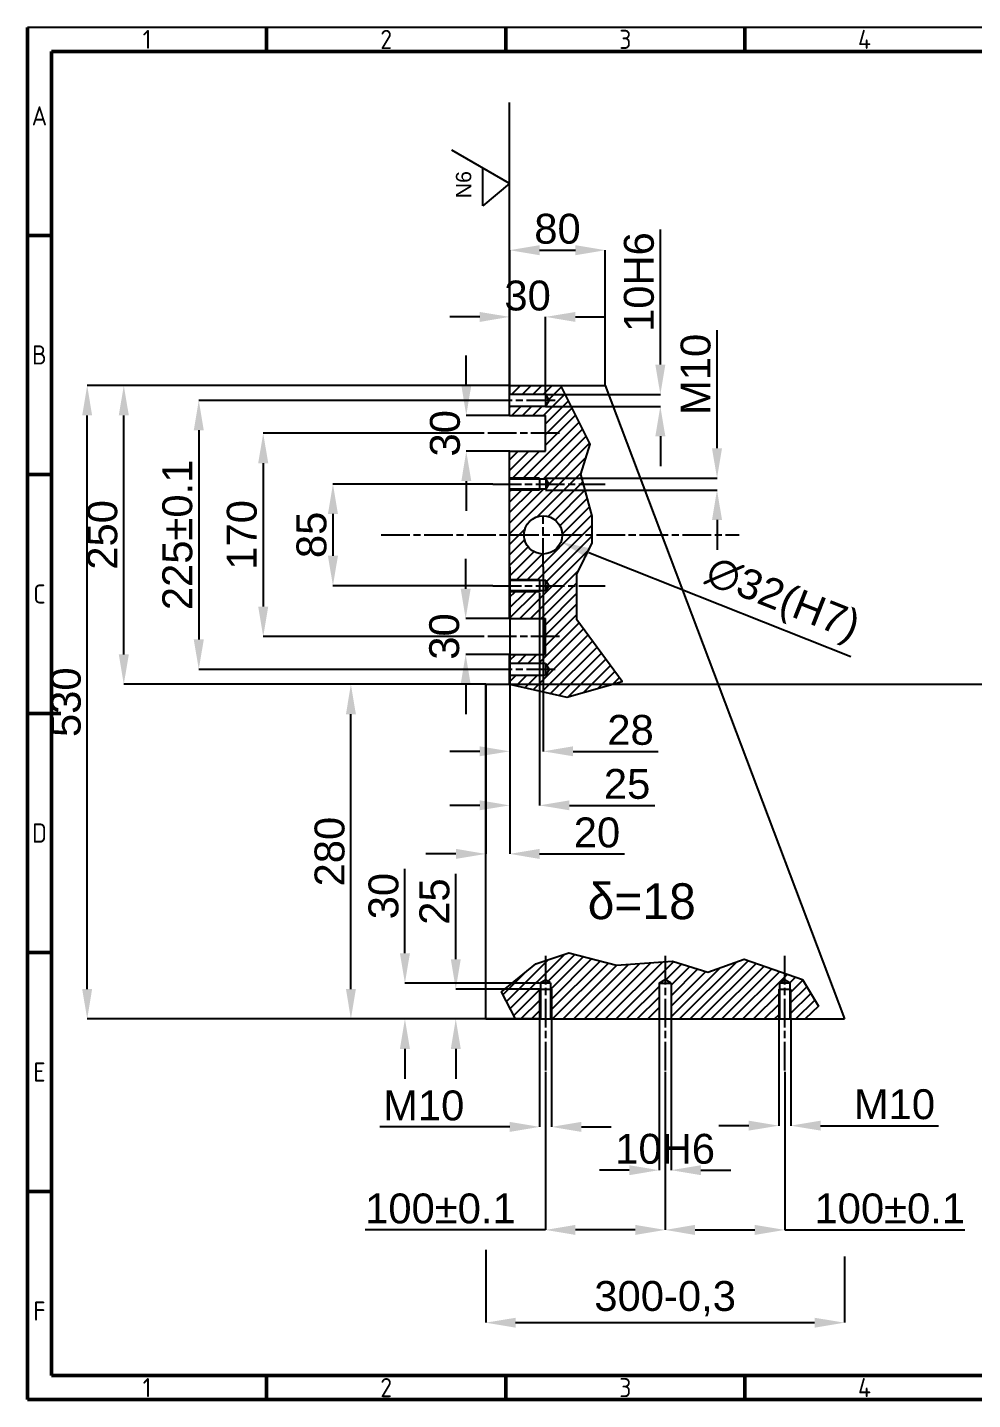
# Model space of a CAD drawing. Header units: millimetres. Extents: x 2197 to 3797, y 594 to 1742.
# Drawn here: x 2197 to 2987, y 594 to 1742 of the extents above; entities that cross this region are included whole.
import ezdxf

# ---------------------------------------------------------------- set-up
doc = ezdxf.new("R2010")
doc.units = ezdxf.units.MM
doc.header["$MEASUREMENT"] = 0
doc.linetypes.add('ACAD_ISO02W100', pattern=[15, 12, -3])
doc.linetypes.add('ACAD_ISO08W100', pattern=[36, 24, -3, 6, -3])
doc.layers.get('Defpoints').update_dxf_attribs({"linetype": 'ACAD_ISO02W100'})
doc.layers.add('Crta_05', color=1, linetype='Continuous', lineweight=50)
for name, color, linetype in [('Layer1', 1, 'ACAD_ISO08W100'), ('Layer2', 4, 'Continuous'), ('Layer3', 5, 'Continuous'), ('RAHM2', 1, 'Continuous')]:
    doc.layers.add(name, color=color, linetype=linetype)
doc.styles.add('oznake', font='geniso.shx', dxfattribs={"height": 4})
doc.styles.get("Standard").update_dxf_attribs({"font": 'arial.ttf'})
doc.dimstyles.get("Standard").update_dxf_attribs({"dimscale": 5, "dimtxt": 5, "dimasz": 5, "dimexe": 0, "dimexo": 0, "dimgap": 1, "dimtad": 1, "dimdec": 4, "dimzin": 12, "dimdsep": 46, "dimtxsty": 'Standard', "dimcen": 0.09, "dimadec": 0, "dimazin": 0, "dimtfac": 1, "dimtdec": 4, "dimtofl": 0, "dimtmove": 0, "dimatfit": 3, "dimfxl": 1, "dimtolj": 1, "dimtzin": 0, "dimarcsym": 0})

# ---------------------------------------------------------------- blocks, each defined once
blk = doc.blocks.new('*D1')
at = {"layer": 'Defpoints', "color": 0, "transparency": 16777216}
for p in [(2467, 1192.2), (2579.8, 1192.2), (2579.8, 912.2)]:
    blk.add_point(p, dxfattribs=at)
at = {"layer": 'Layer2', "color": 0, "lineweight": -2, "transparency": 16777216}
for p, q in [((2579.8, 1192.2), (2467, 1192.2)), ((2467, 937.2), (2467, 1167.2)), ((2579.8, 912.2), (2467, 912.2))]:
    blk.add_line(p, q, dxfattribs=at)
at = {"layer": 'Layer2', "color": 0, "transparency": 16777216}
for points in [[(2462.9, 1167.2), (2471.2, 1167.2), (2467, 1192.2)], [(2462.9, 937.2), (2471.2, 937.2), (2467, 912.2)]]:
    blk.add_solid(points, dxfattribs=at)
at = {"layer": 'Layer2', "color": 0, "transparency": 16777216, "insert": (2449.3, 1052.2), "char_height": 25, "attachment_point": 5, "rotation": 90}
blk.add_mtext('\\A1;280', dxfattribs=at)
blk = doc.blocks.new('*D2')
at = {"layer": 'Defpoints', "color": 0, "transparency": 16777216}
for p in [(2579.8, 719.1), (2879.8, 713.5), (2879.8, 658.1)]:
    blk.add_point(p, dxfattribs=at)
at = {"layer": 'Layer2', "color": 0, "lineweight": -2, "transparency": 16777216}
for p, q in [((2579.8, 719.1), (2579.8, 658.1)), ((2879.8, 713.5), (2879.8, 658.1)), ((2604.8, 658.1), (2854.8, 658.1))]:
    blk.add_line(p, q, dxfattribs=at)
at = {"layer": 'Layer2', "color": 0, "transparency": 16777216}
for points in [[(2604.8, 662.2), (2604.8, 653.9), (2579.8, 658.1)], [(2854.8, 662.2), (2854.8, 653.9), (2879.8, 658.1)]]:
    blk.add_solid(points, dxfattribs=at)
at = {"layer": 'Layer2', "color": 0, "transparency": 16777216, "insert": (2729.8, 678.1), "char_height": 25, "attachment_point": 5}
blk.add_mtext('\\A1;300-0,3', dxfattribs=at)
blk = doc.blocks.new('*D3')
at = {"layer": 'Defpoints', "color": 0, "transparency": 16777216}
for p in [(2679.8, 1555.4), (2599.8, 1442.2), (2679.8, 1442.2)]:
    blk.add_point(p, dxfattribs=at)
at = {"layer": 'Layer2', "color": 0, "lineweight": -2, "transparency": 16777216}
for p, q in [((2599.8, 1442.2), (2599.8, 1555.4)), ((2624.8, 1555.4), (2654.8, 1555.4)), ((2679.8, 1442.2), (2679.8, 1555.4))]:
    blk.add_line(p, q, dxfattribs=at)
at = {"layer": 'Layer2', "color": 0, "transparency": 16777216}
for points in [[(2624.8, 1559.6), (2624.8, 1551.2), (2599.8, 1555.4)], [(2654.8, 1559.6), (2654.8, 1551.2), (2679.8, 1555.4)]]:
    blk.add_solid(points, dxfattribs=at)
at = {"layer": 'Layer2', "color": 0, "transparency": 16777216, "insert": (2639.8, 1573.2), "char_height": 25, "attachment_point": 5}
blk.add_mtext('\\A1;80', dxfattribs=at)
blk = doc.blocks.new('*D4')
at = {"layer": 'Defpoints', "color": 0, "transparency": 16777216}
for p in [(2277.1, 1442.2), (2599.8, 1442.2), (2579.8, 1192.2)]:
    blk.add_point(p, dxfattribs=at)
at = {"layer": 'Layer2', "color": 0, "lineweight": -2, "transparency": 16777216}
for p, q in [((2599.8, 1442.2), (2277.1, 1442.2)), ((2277.1, 1217.2), (2277.1, 1417.2)), ((2579.8, 1192.2), (2277.1, 1192.2))]:
    blk.add_line(p, q, dxfattribs=at)
at = {"layer": 'Layer2', "color": 0, "transparency": 16777216}
for points in [[(2272.9, 1417.2), (2281.3, 1417.2), (2277.1, 1442.2)], [(2272.9, 1217.2), (2281.3, 1217.2), (2277.1, 1192.2)]]:
    blk.add_solid(points, dxfattribs=at)
at = {"layer": 'Layer2', "color": 0, "transparency": 16777216, "insert": (2259.3, 1317.2), "char_height": 25, "attachment_point": 5, "rotation": 90}
blk.add_mtext('\\A1;250', dxfattribs=at)
blk = doc.blocks.new('*D5')
at = {"layer": 'Defpoints', "color": 0, "transparency": 16777216}
for p in [(2554.7, 937.2), (2624.8, 937.2), (2579.8, 912.2)]:
    blk.add_point(p, dxfattribs=at)
at = {"layer": 'Layer2', "color": 0, "lineweight": -2, "transparency": 16777216}
for p, q in [((2554.7, 962.2), (2554.7, 1033.6)), ((2624.8, 937.2), (2554.7, 937.2)), ((2579.8, 912.2), (2554.7, 912.2)), ((2554.7, 887.2), (2554.7, 862.2))]:
    blk.add_line(p, q, dxfattribs=at)
at = {"layer": 'Layer2', "color": 0, "transparency": 16777216}
for points in [[(2550.6, 962.2), (2558.9, 962.2), (2554.7, 937.2)], [(2550.6, 887.2), (2558.9, 887.2), (2554.7, 912.2)]]:
    blk.add_solid(points, dxfattribs=at)
at = {"layer": 'Layer2', "color": 0, "transparency": 16777216, "insert": (2537, 1010.4), "char_height": 25, "attachment_point": 5, "rotation": 90}
blk.add_mtext('\\A1;25', dxfattribs=at)
blk = doc.blocks.new('*D6')
at = {"layer": 'Defpoints', "color": 0, "transparency": 16777216}
for p in [(2512.2, 942.2), (2624.8, 942.2), (2624.8, 912.2)]:
    blk.add_point(p, dxfattribs=at)
at = {"layer": 'Layer2', "color": 0, "lineweight": -2, "transparency": 16777216}
for p, q in [((2512.2, 967.2), (2512.2, 1037.9)), ((2624.8, 942.2), (2512.2, 942.2)), ((2624.8, 912.2), (2512.2, 912.2)), ((2512.2, 887.2), (2512.2, 862.2))]:
    blk.add_line(p, q, dxfattribs=at)
at = {"layer": 'Layer2', "color": 0, "transparency": 16777216}
for points in [[(2508, 967.2), (2516.4, 967.2), (2512.2, 942.2)], [(2508, 887.2), (2516.4, 887.2), (2512.2, 912.2)]]:
    blk.add_solid(points, dxfattribs=at)
at = {"layer": 'Layer2', "color": 0, "transparency": 16777216, "insert": (2494.4, 1015), "char_height": 25, "attachment_point": 5, "rotation": 90}
blk.add_mtext('\\A1;30', dxfattribs=at)
blk = doc.blocks.new('*D7')
at = {"layer": 'Defpoints', "color": 0, "transparency": 16777216}
for p in [(2624.8, 912.2), (2634.8, 912.2), (2634.8, 821.9)]:
    blk.add_point(p, dxfattribs=at)
at = {"layer": 'Layer2', "color": 0, "lineweight": -2, "transparency": 16777216}
for p, q in [((2624.8, 912.2), (2624.8, 821.9)), ((2634.8, 912.2), (2634.8, 821.9)), ((2599.8, 821.9), (2491.1, 821.9)), ((2659.8, 821.9), (2684.8, 821.9))]:
    blk.add_line(p, q, dxfattribs=at)
at = {"layer": 'Layer2', "color": 0, "transparency": 16777216}
for points in [[(2599.8, 826.1), (2599.8, 817.7), (2624.8, 821.9)], [(2659.8, 826.1), (2659.8, 817.7), (2634.8, 821.9)]]:
    blk.add_solid(points, dxfattribs=at)
at = {"layer": 'Layer2', "color": 0, "transparency": 16777216, "insert": (2527.9, 839.7), "char_height": 25, "attachment_point": 5}
blk.add_mtext('\\A1;M10', dxfattribs=at)
blk = doc.blocks.new('*D8')
at = {"layer": 'Defpoints', "color": 0, "transparency": 16777216}
for p in [(2824.8, 912.2), (2834.8, 912.2), (2834.8, 822.9)]:
    blk.add_point(p, dxfattribs=at)
at = {"layer": 'Layer2', "color": 0, "lineweight": -2, "transparency": 16777216}
for p, q in [((2824.8, 912.2), (2824.8, 822.9)), ((2834.8, 912.2), (2834.8, 822.9)), ((2799.8, 822.9), (2774.8, 822.9)), ((2859.8, 822.9), (2958.4, 822.9))]:
    blk.add_line(p, q, dxfattribs=at)
at = {"layer": 'Layer2', "color": 0, "transparency": 16777216}
for points in [[(2799.8, 827.1), (2799.8, 818.8), (2824.8, 822.9)], [(2859.8, 827.1), (2859.8, 818.8), (2834.8, 822.9)]]:
    blk.add_solid(points, dxfattribs=at)
at = {"layer": 'Layer2', "color": 0, "transparency": 16777216, "insert": (2921.6, 840.7), "char_height": 25, "attachment_point": 5}
blk.add_mtext('\\A1;M10', dxfattribs=at)
blk = doc.blocks.new('*D9')
at = {"layer": 'Defpoints', "color": 0, "transparency": 16777216}
for p in [(2724.8, 912.2), (2734.8, 912.2), (2734.8, 785.7)]:
    blk.add_point(p, dxfattribs=at)
at = {"layer": 'Layer2', "color": 0, "lineweight": -2, "transparency": 16777216}
for p, q in [((2724.8, 912.2), (2724.8, 785.7)), ((2734.8, 912.2), (2734.8, 785.7)), ((2699.8, 785.7), (2674.8, 785.7)), ((2759.8, 785.7), (2784.8, 785.7))]:
    blk.add_line(p, q, dxfattribs=at)
at = {"layer": 'Layer2', "color": 0, "transparency": 16777216}
for points in [[(2699.8, 789.8), (2699.8, 781.5), (2724.8, 785.7)], [(2759.8, 789.8), (2759.8, 781.5), (2734.8, 785.7)]]:
    blk.add_solid(points, dxfattribs=at)
at = {"layer": 'Layer2', "color": 0, "transparency": 16777216, "insert": (2729.8, 803.4), "char_height": 25, "attachment_point": 5}
blk.add_mtext('\\A1;10H6', dxfattribs=at)
blk = doc.blocks.new('*D10')
at = {"layer": 'Defpoints', "color": 0, "transparency": 16777216}
for p in [(2629.8, 867.9), (2729.8, 867.9), (2729.8, 735.7)]:
    blk.add_point(p, dxfattribs=at)
at = {"layer": 'Layer2', "color": 0, "lineweight": -2, "transparency": 16777216}
for p, q in [((2629.8, 867.9), (2629.8, 735.7)), ((2729.8, 867.9), (2729.8, 735.7)), ((2629.8, 735.7), (2479, 735.7)), ((2704.8, 735.7), (2654.8, 735.7))]:
    blk.add_line(p, q, dxfattribs=at)
at = {"layer": 'Layer2', "color": 0, "transparency": 16777216}
for points in [[(2654.8, 739.9), (2654.8, 731.5), (2629.8, 735.7)], [(2704.8, 739.9), (2704.8, 731.5), (2729.8, 735.7)]]:
    blk.add_solid(points, dxfattribs=at)
at = {"layer": 'Layer2', "color": 0, "transparency": 16777216, "insert": (2541.9, 753.5), "char_height": 25, "attachment_point": 5}
blk.add_mtext('\\A1;100%%P0.1', dxfattribs=at)
blk = doc.blocks.new('*D11')
at = {"layer": 'Defpoints', "color": 0, "transparency": 16777216}
for p in [(2729.8, 867.9), (2829.8, 867.9), (2829.8, 735.7)]:
    blk.add_point(p, dxfattribs=at)
at = {"layer": 'Layer2', "color": 0, "lineweight": -2, "transparency": 16777216}
for p, q in [((2729.8, 867.9), (2729.8, 735.7)), ((2829.8, 867.9), (2829.8, 735.7)), ((2754.8, 735.7), (2804.8, 735.7)), ((2829.8, 735.7), (2980.5, 735.7))]:
    blk.add_line(p, q, dxfattribs=at)
at = {"layer": 'Layer2', "color": 0, "transparency": 16777216}
for points in [[(2754.8, 739.9), (2754.8, 731.5), (2729.8, 735.7)], [(2804.8, 739.9), (2804.8, 731.5), (2829.8, 735.7)]]:
    blk.add_solid(points, dxfattribs=at)
at = {"layer": 'Layer2', "color": 0, "transparency": 16777216, "insert": (2917.7, 753.5), "char_height": 25, "attachment_point": 5}
blk.add_mtext('\\A1;100%%P0.1', dxfattribs=at)
blk = doc.blocks.new('*D13')
at = {"layer": 'Defpoints', "color": 0, "transparency": 16777216}
for p in [(2563.5, 1417.2), (2599.8, 1417.2), (2599.8, 1387.2)]:
    blk.add_point(p, dxfattribs=at)
at = {"layer": 'Layer2', "color": 0, "lineweight": -2, "transparency": 16777216}
for p, q in [((2563.5, 1442.2), (2563.5, 1467.2)), ((2599.8, 1417.2), (2563.5, 1417.2)), ((2599.8, 1387.2), (2563.5, 1387.2)), ((2563.5, 1362.2), (2563.5, 1337.2))]:
    blk.add_line(p, q, dxfattribs=at)
at = {"layer": 'Layer2', "color": 0, "transparency": 16777216}
for points in [[(2559.4, 1442.2), (2567.7, 1442.2), (2563.5, 1417.2)], [(2559.4, 1362.2), (2567.7, 1362.2), (2563.5, 1387.2)]]:
    blk.add_solid(points, dxfattribs=at)
at = {"layer": 'Layer2', "color": 0, "transparency": 16777216, "insert": (2545.8, 1402.2), "char_height": 25, "attachment_point": 5, "rotation": 90}
blk.add_mtext('\\A1;30', dxfattribs=at)
blk = doc.blocks.new('*D14')
at = {"layer": 'Defpoints', "color": 0, "transparency": 16777216}
for p in [(2563, 1247.2), (2599.8, 1247.2), (2599.8, 1217.2)]:
    blk.add_point(p, dxfattribs=at)
at = {"layer": 'Layer2', "color": 0, "lineweight": -2, "transparency": 16777216}
for p, q in [((2563, 1272.2), (2563, 1297.2)), ((2599.8, 1247.2), (2563, 1247.2)), ((2599.8, 1217.2), (2563, 1217.2)), ((2563, 1192.2), (2563, 1167.2))]:
    blk.add_line(p, q, dxfattribs=at)
at = {"layer": 'Layer2', "color": 0, "transparency": 16777216}
for points in [[(2558.8, 1272.2), (2567.2, 1272.2), (2563, 1247.2)], [(2558.8, 1192.2), (2567.2, 1192.2), (2563, 1217.2)]]:
    blk.add_solid(points, dxfattribs=at)
at = {"layer": 'Layer2', "color": 0, "transparency": 16777216, "insert": (2545.2, 1232.2), "char_height": 25, "attachment_point": 5, "rotation": 90}
blk.add_mtext('\\A1;30', dxfattribs=at)
blk = doc.blocks.new('*D15')
at = {"layer": 'Defpoints', "color": 0, "transparency": 16777216}
for p in [(2629.8, 1434.7), (2629.8, 1424.7), (2725.8, 1434.7)]:
    blk.add_point(p, dxfattribs=at)
at = {"layer": 'Layer2', "color": 0, "lineweight": -2, "transparency": 16777216}
for p, q in [((2725.8, 1459.7), (2725.8, 1572.8)), ((2629.8, 1434.7), (2725.8, 1434.7)), ((2629.8, 1424.7), (2725.8, 1424.7)), ((2725.8, 1399.7), (2725.8, 1374.7))]:
    blk.add_line(p, q, dxfattribs=at)
at = {"layer": 'Layer2', "color": 0, "transparency": 16777216}
for points in [[(2721.6, 1459.7), (2730, 1459.7), (2725.8, 1434.7)], [(2721.6, 1399.7), (2730, 1399.7), (2725.8, 1424.7)]]:
    blk.add_solid(points, dxfattribs=at)
at = {"layer": 'Layer2', "color": 0, "transparency": 16777216, "insert": (2708, 1528.7), "char_height": 25, "attachment_point": 5, "rotation": 90}
blk.add_mtext('\\A1;10H6', dxfattribs=at)
blk = doc.blocks.new('*D16')
at = {"layer": 'Defpoints', "color": 0, "transparency": 16777216}
for p in [(2629.8, 1499.6), (2599.8, 1434.7), (2629.8, 1434.7)]:
    blk.add_point(p, dxfattribs=at)
at = {"layer": 'Layer2', "color": 0, "lineweight": -2, "transparency": 16777216}
for p, q in [((2574.8, 1499.6), (2549.8, 1499.6)), ((2599.8, 1434.7), (2599.8, 1499.6)), ((2629.8, 1434.7), (2629.8, 1499.6)), ((2654.8, 1499.6), (2679.8, 1499.6))]:
    blk.add_line(p, q, dxfattribs=at)
at = {"layer": 'Layer2', "color": 0, "transparency": 16777216}
for points in [[(2574.8, 1503.7), (2574.8, 1495.4), (2599.8, 1499.6)], [(2654.8, 1503.7), (2654.8, 1495.4), (2629.8, 1499.6)]]:
    blk.add_solid(points, dxfattribs=at)
at = {"layer": 'Layer2', "color": 0, "transparency": 16777216, "insert": (2614.8, 1517.3), "char_height": 25, "attachment_point": 5}
blk.add_mtext('\\A1;30', dxfattribs=at)
blk = doc.blocks.new('*D17')
at = {"layer": 'Defpoints', "color": 0, "transparency": 16777216}
for p in [(2629.8, 1364.7), (2629.8, 1354.7), (2773.2, 1364.7)]:
    blk.add_point(p, dxfattribs=at)
at = {"layer": 'Layer2', "color": 0, "lineweight": -2, "transparency": 16777216}
for p, q in [((2773.2, 1389.7), (2773.2, 1488.4)), ((2629.8, 1364.7), (2773.2, 1364.7)), ((2629.8, 1354.7), (2773.2, 1354.7)), ((2773.2, 1329.7), (2773.2, 1304.7))]:
    blk.add_line(p, q, dxfattribs=at)
at = {"layer": 'Layer2', "color": 0, "transparency": 16777216}
for points in [[(2769, 1389.7), (2777.4, 1389.7), (2773.2, 1364.7)], [(2769, 1329.7), (2777.4, 1329.7), (2773.2, 1354.7)]]:
    blk.add_solid(points, dxfattribs=at)
at = {"layer": 'Layer2', "color": 0, "transparency": 16777216, "insert": (2755.4, 1451.5), "char_height": 25, "attachment_point": 5, "rotation": 90}
blk.add_mtext('\\A1;M10', dxfattribs=at)
blk = doc.blocks.new('*D18')
at = {"layer": 'Defpoints', "color": 0, "transparency": 16777216}
for p in [(2590.6, 1429.7), (2339.8, 1204.7), (2590.6, 1204.7)]:
    blk.add_point(p, dxfattribs=at)
at = {"layer": 'Layer2', "color": 0, "lineweight": -2, "transparency": 16777216}
for p, q in [((2590.6, 1429.7), (2339.8, 1429.7)), ((2339.8, 1404.7), (2339.8, 1229.7)), ((2590.6, 1204.7), (2339.8, 1204.7))]:
    blk.add_line(p, q, dxfattribs=at)
at = {"layer": 'Layer2', "color": 0, "transparency": 16777216}
for points in [[(2335.6, 1404.7), (2344, 1404.7), (2339.8, 1429.7)], [(2335.6, 1229.7), (2344, 1229.7), (2339.8, 1204.7)]]:
    blk.add_solid(points, dxfattribs=at)
at = {"layer": 'Layer2', "color": 0, "transparency": 16777216, "insert": (2322, 1317.2), "char_height": 25, "attachment_point": 5, "rotation": 90}
blk.add_mtext('\\A1;225%%P0.1', dxfattribs=at)
blk = doc.blocks.new('*D19')
at = {"layer": 'Defpoints', "color": 0, "transparency": 16777216}
for p in [(2576.6, 1402.2), (2393.7, 1232.2), (2576.6, 1232.2)]:
    blk.add_point(p, dxfattribs=at)
at = {"layer": 'Layer2', "color": 0, "lineweight": -2, "transparency": 16777216}
for p, q in [((2576.6, 1402.2), (2393.7, 1402.2)), ((2393.7, 1377.2), (2393.7, 1257.2)), ((2576.6, 1232.2), (2393.7, 1232.2))]:
    blk.add_line(p, q, dxfattribs=at)
at = {"layer": 'Layer2', "color": 0, "transparency": 16777216}
for points in [[(2389.5, 1377.2), (2397.9, 1377.2), (2393.7, 1402.2)], [(2389.5, 1257.2), (2397.9, 1257.2), (2393.7, 1232.2)]]:
    blk.add_solid(points, dxfattribs=at)
at = {"layer": 'Layer2', "color": 0, "transparency": 16777216, "insert": (2375.9, 1317.2), "char_height": 25, "attachment_point": 5, "rotation": 90}
blk.add_mtext('\\A1;170', dxfattribs=at)
blk = doc.blocks.new('*D20')
at = {"layer": 'Defpoints', "color": 0, "transparency": 16777216}
for p in [(2585.6, 1359.7), (2452, 1274.7), (2585.6, 1274.7)]:
    blk.add_point(p, dxfattribs=at)
at = {"layer": 'Layer2', "color": 0, "lineweight": -2, "transparency": 16777216}
for p, q in [((2585.6, 1359.7), (2452, 1359.7)), ((2452, 1334.7), (2452, 1299.7)), ((2585.6, 1274.7), (2452, 1274.7))]:
    blk.add_line(p, q, dxfattribs=at)
at = {"layer": 'Layer2', "color": 0, "transparency": 16777216}
for points in [[(2447.8, 1334.7), (2456.2, 1334.7), (2452, 1359.7)], [(2447.8, 1299.7), (2456.2, 1299.7), (2452, 1274.7)]]:
    blk.add_solid(points, dxfattribs=at)
at = {"layer": 'Layer2', "color": 0, "transparency": 16777216, "insert": (2434.2, 1317.2), "char_height": 25, "attachment_point": 5, "rotation": 90}
blk.add_mtext('\\A1;85', dxfattribs=at)
blk = doc.blocks.new('*D21')
at = {"layer": 'Defpoints', "color": 0, "transparency": 16777216}
for p in [(2579.8, 1192.2), (2599.8, 1192.2), (2579.8, 1050.3)]:
    blk.add_point(p, dxfattribs=at)
at = {"layer": 'Layer2', "color": 0, "lineweight": -2, "transparency": 16777216}
for p, q in [((2579.8, 1192.2), (2579.8, 1050.3)), ((2599.8, 1192.2), (2599.8, 1050.3)), ((2554.8, 1050.3), (2529.8, 1050.3)), ((2624.8, 1050.3), (2695.9, 1050.3))]:
    blk.add_line(p, q, dxfattribs=at)
at = {"layer": 'Layer2', "color": 0, "transparency": 16777216}
for points in [[(2554.8, 1054.5), (2554.8, 1046.1), (2579.8, 1050.3)], [(2624.8, 1054.5), (2624.8, 1046.1), (2599.8, 1050.3)]]:
    blk.add_solid(points, dxfattribs=at)
at = {"layer": 'Layer2', "color": 0, "transparency": 16777216, "insert": (2672.8, 1068.1), "char_height": 25, "attachment_point": 5}
blk.add_mtext('\\A1;20', dxfattribs=at)
blk = doc.blocks.new('*D22')
at = {"layer": 'Defpoints', "color": 0, "transparency": 16777216}
for p in [(2599.8, 1268.7), (2624.8, 1268.7), (2624.8, 1090.9)]:
    blk.add_point(p, dxfattribs=at)
at = {"layer": 'Layer2', "color": 0, "lineweight": -2, "transparency": 16777216}
for p, q in [((2599.8, 1268.7), (2599.8, 1090.9)), ((2624.8, 1268.7), (2624.8, 1090.9)), ((2574.8, 1090.9), (2549.8, 1090.9)), ((2649.8, 1090.9), (2721.2, 1090.9))]:
    blk.add_line(p, q, dxfattribs=at)
at = {"layer": 'Layer2', "color": 0, "transparency": 16777216}
for points in [[(2574.8, 1095.1), (2574.8, 1086.8), (2599.8, 1090.9)], [(2649.8, 1095.1), (2649.8, 1086.8), (2624.8, 1090.9)]]:
    blk.add_solid(points, dxfattribs=at)
at = {"layer": 'Layer2', "color": 0, "transparency": 16777216, "insert": (2698, 1108.7), "char_height": 25, "attachment_point": 5}
blk.add_mtext('\\A1;25', dxfattribs=at)
blk = doc.blocks.new('*D30')
at = {"layer": 'Defpoints', "color": 0, "transparency": 16777216}
for p in [(2246.5, 1442.2), (2599.8, 1442.2), (2579.8, 912.2)]:
    blk.add_point(p, dxfattribs=at)
at = {"layer": 'Layer2', "color": 0, "lineweight": -2, "transparency": 16777216}
for p, q in [((2599.8, 1442.2), (2246.5, 1442.2)), ((2246.5, 937.2), (2246.5, 1417.2)), ((2579.8, 912.2), (2246.5, 912.2))]:
    blk.add_line(p, q, dxfattribs=at)
at = {"layer": 'Layer2', "color": 0, "transparency": 16777216}
for points in [[(2242.3, 1417.2), (2250.6, 1417.2), (2246.5, 1442.2)], [(2242.3, 937.2), (2250.6, 937.2), (2246.5, 912.2)]]:
    blk.add_solid(points, dxfattribs=at)
at = {"layer": 'Layer2', "color": 0, "transparency": 16777216, "insert": (2228.7, 1177.2), "char_height": 25, "attachment_point": 5, "rotation": 90}
blk.add_mtext('\\A1;530', dxfattribs=at)
blk = doc.blocks.new('*D31')
at = {"layer": 'Defpoints', "color": 0, "transparency": 16777216}
for p in [(2612.9, 1323.1), (2642.6, 1311.3)]:
    blk.add_point(p, dxfattribs=at)
at = {"layer": 'Layer2', "color": 0, "lineweight": -2, "transparency": 16777216}
for p, q in [((2627.3, 1317.2), (2628.2, 1317.2)), ((2627.8, 1316.7), (2627.8, 1317.6)), ((2885.2, 1215.1), (2665.9, 1302.1))]:
    blk.add_line(p, q, dxfattribs=at)
at = {"layer": 'Layer2', "color": 0, "transparency": 16777216}
blk.add_solid([(2667.4, 1305.9), (2664.3, 1298.2), (2642.6, 1311.3)], dxfattribs=at)
at = {"layer": 'Layer2', "color": 0, "transparency": 16777216, "insert": (2827.5, 1261.3), "char_height": 25, "attachment_point": 5, "rotation": 338.3705}
blk.add_mtext('\\A1;∅32(H7)', dxfattribs=at)
blk = doc.blocks.new('*D32')
at = {"layer": 'Defpoints', "color": 0, "transparency": 16777216}
for p in [(2599.8, 1290.5), (2627.8, 1290.5), (2599.8, 1136.1)]:
    blk.add_point(p, dxfattribs=at)
at = {"layer": 'Layer2', "color": 0, "lineweight": -2, "transparency": 16777216}
for p, q in [((2599.8, 1290.5), (2599.8, 1136.1)), ((2627.8, 1290.5), (2627.8, 1136.1)), ((2574.8, 1136.1), (2549.8, 1136.1)), ((2652.8, 1136.1), (2724.1, 1136.1))]:
    blk.add_line(p, q, dxfattribs=at)
at = {"layer": 'Layer2', "color": 0, "transparency": 16777216}
for points in [[(2574.8, 1140.3), (2574.8, 1132), (2599.8, 1136.1)], [(2652.8, 1140.3), (2652.8, 1132), (2627.8, 1136.1)]]:
    blk.add_solid(points, dxfattribs=at)
at = {"layer": 'Layer2', "color": 0, "transparency": 16777216, "insert": (2700.9, 1153.9), "char_height": 25, "attachment_point": 5}
blk.add_mtext('\\A1;28', dxfattribs=at)

msp = doc.modelspace()

# ---------------------------------------------------------------- hatches: boundary and pattern name
at = {"layer": 'Layer3'}
h = msp.add_hatch(dxfattribs=at)
h.set_pattern_fill('ANSI31', color=256, scale=50)
h.paths.add_polyline_path([(2656.07949, 1246.15549), (2656.07949, 1274.67474), (2632.62597, 1274.67474), (2630.07232, 1270.42474), (2624.77189, 1270.42474), (2624.77189, 1269.67474), (2599.77189, 1269.67474), (2599.77189, 1247.17474), (2629.77189, 1247.17474), (2629.77189, 1217.17474), (2599.77189, 1217.17474), (2599.77189, 1209.67474), (2629.77189, 1209.67474), (2632.77619, 1204.67474), (2629.77189, 1199.67474), (2599.77189, 1199.67474), (2599.77189, 1192.17474), (2647.64321, 1181.467), (2693.99928, 1194.53493)])
h.paths.add_polyline_path([(2668.87896, 1310.54308), (2668.87896, 1317.17474), (2643.77189, 1317.17474, -1), (2611.77189, 1317.17474), (2599.77189, 1317.17474), (2599.77189, 1279.67474), (2624.77189, 1279.67474), (2624.77189, 1278.92474), (2630.07232, 1278.92474), (2632.62597, 1274.67474), (2656.07949, 1274.67474), (2656.07949, 1284.34288)])
h.paths.add_polyline_path([(2661.69833, 1359.67474), (2632.62597, 1359.67474), (2630.07232, 1355.42474), (2624.77189, 1355.42474), (2624.77189, 1354.67474), (2599.77189, 1354.67474), (2599.77189, 1317.17474), (2611.77189, 1317.17474, -1), (2643.77189, 1317.17474), (2668.87896, 1317.17474), (2668.87896, 1332.75856)])
h.paths.add_polyline_path([(2667.00104, 1393.24229), (2642.58843, 1442.17474), (2599.77189, 1442.17474), (2599.77189, 1434.67474), (2629.77189, 1434.67474), (2632.77619, 1429.67474), (2629.77189, 1424.67474), (2599.77189, 1424.67474), (2599.77189, 1417.17474), (2629.77189, 1417.17474), (2629.77189, 1387.17474), (2599.77189, 1387.17474), (2599.77189, 1364.67474), (2624.77189, 1364.67474), (2624.77189, 1363.92474), (2630.07232, 1363.92474), (2632.62597, 1359.67474), (2661.69833, 1359.67474), (2659.44457, 1368.12283)])
h = msp.add_hatch(dxfattribs=at)
h.set_pattern_fill('ANSI31', color=256, scale=50)
h.paths.add_polyline_path([(2624.77189, 937.17474), (2625.52189, 937.17474), (2625.52189, 942.47517), (2629.77189, 945.02883), (2629.77189, 960.97009), (2621.54759, 958.24927), (2592.94674, 934.94202), (2604.75202, 912.17474), (2624.77189, 912.17474)])
h.paths.add_polyline_path([(2724.77189, 942.17474), (2729.77189, 945.17905), (2729.77189, 960.20946), (2689.07709, 957.10076), (2649.27778, 967.42318), (2629.77189, 960.97009), (2629.77189, 945.02883), (2634.02189, 942.47517), (2634.02189, 937.17474), (2634.77189, 937.17474), (2634.77189, 912.17474), (2724.77189, 912.17474)])
h.paths.add_polyline_path([(2825.52189, 942.47517), (2829.77189, 945.02883), (2829.77189, 950.39294), (2795.87093, 962.28365), (2765.65841, 951.35822), (2736.06038, 960.68984), (2729.77189, 960.20946), (2729.77189, 945.17905), (2734.77189, 942.17474), (2734.77189, 912.17474), (2824.77189, 912.17474), (2824.77189, 937.17474), (2825.52189, 937.17474)])
h.paths.add_polyline_path([(2844.57837, 945.19959), (2829.77189, 950.39294), (2829.77189, 945.02883), (2834.02189, 942.47517), (2834.02189, 937.17474), (2834.77189, 937.17474), (2834.77189, 912.17474), (2846.89546, 912.17474), (2858.08428, 922.80369)])

# ---------------------------------------------------------------- linework, layer by layer
for p, q in [((2599.77189, 1442.17474), (2679.77189, 1442.17474)), ((2599.77189, 1417.17474), (2599.77189, 1442.17474)), ((2679.77189, 1442.17474), (2879.77189, 912.17474)), ((2629.77189, 1434.67474), (2599.77189, 1434.67474)), ((2629.77189, 1424.67474), (2599.77189, 1424.67474)), ((2629.77189, 1434.67474), (2629.77189, 1424.67474)), ((2629.77189, 1434.67474), (2632.77619, 1429.67474)), ((2629.77189, 1424.67474), (2632.77619, 1429.67474)), ((2599.77189, 1417.17474), (2629.77189, 1417.17474)), ((2629.77189, 1387.17474), (2629.77189, 1417.17474)), ((2599.77189, 1387.17474), (2629.77189, 1387.17474)), ((2599.77189, 1247.17474), (2599.77189, 1387.17474)), ((2630.07232, 1363.92474), (2599.77189, 1363.92474)), ((2630.07232, 1355.42474), (2599.77189, 1355.42474)), ((2624.77189, 1364.67474), (2624.77189, 1354.67474)), ((2630.07232, 1363.92474), (2632.62597, 1359.67474)), ((2630.07232, 1363.92474), (2630.07232, 1355.42474)), ((2630.07232, 1355.42474), (2632.62597, 1359.67474)), ((2630.07232, 1278.92474), (2599.77189, 1278.92474)), ((2624.77189, 1279.67474), (2624.77189, 1269.67474)), ((2630.07232, 1270.42474), (2630.07232, 1279.28105)), ((2630.07232, 1278.92474), (2632.62597, 1274.67474)), ((2630.07232, 1270.42474), (2632.62597, 1274.67474)), ((2630.07232, 1270.42474), (2599.77189, 1270.42474)), ((2599.77189, 1247.17474), (2629.77189, 1247.17474)), ((2629.77189, 1217.17474), (2629.77189, 1247.17474)), ((2599.77189, 1192.17474), (2599.77189, 1217.17474)), ((2599.77189, 1217.17474), (2629.77189, 1217.17474)), ((2629.77189, 1209.67474), (2599.77189, 1209.67474)), ((2629.77189, 1209.67474), (2629.77189, 1199.67474)), ((2629.77189, 1209.67474), (2632.77619, 1204.67474)), ((2629.77189, 1199.67474), (2599.77189, 1199.67474)), ((2632.77619, 1204.67474), (2629.77189, 1199.67474)), ((2579.77189, 912.17474), (2579.77189, 1192.17474)), ((2579.77189, 1192.17474), (2599.77189, 1192.17474)), ((2625.52189, 942.47517), (2629.77189, 945.02883)), ((2625.52189, 942.47517), (2625.52189, 912.17474)), ((2625.52189, 942.47517), (2634.02189, 942.47517)), ((2634.02189, 942.47517), (2629.77189, 945.02883)), ((2634.02189, 942.47517), (2634.02189, 912.17474)), ((2724.77189, 942.17474), (2729.77189, 945.17905)), ((2724.77189, 942.17474), (2734.77189, 942.17474)), ((2724.77189, 942.17474), (2724.77189, 912.17474)), ((2734.77189, 942.17474), (2729.77189, 945.17905)), ((2734.77189, 942.17474), (2734.77189, 912.17474)), ((2825.52189, 942.47517), (2829.77189, 945.02883)), ((2825.52189, 942.47517), (2825.52189, 912.17474)), ((2825.52189, 942.47517), (2834.02189, 942.47517)), ((2834.02189, 942.47517), (2829.77189, 945.02883)), ((2834.02189, 942.47517), (2834.02189, 912.17474)), ((2624.77189, 937.17474), (2634.77189, 937.17474)), ((2824.77189, 937.17474), (2834.77189, 937.17474)), ((2579.77189, 912.17474), (2879.77189, 912.17474))]:
    msp.add_line(p, q)
for points in [[(2599.77189, 1192.17474), (2647.64321, 1181.467), (2693.99928, 1194.53493), (2656.07949, 1246.15549), (2656.07949, 1284.34288), (2668.87896, 1310.54308), (2668.87896, 1332.75856), (2659.44457, 1368.12283), (2667.00104, 1393.24229), (2642.58843, 1442.17474)], [(2604.75202, 912.17474), (2592.94674, 934.94202), (2621.54759, 958.24927), (2649.27778, 967.42318), (2689.07709, 957.10076), (2736.06038, 960.68984), (2765.65841, 951.35822), (2795.87093, 962.28365), (2844.57837, 945.19959), (2858.08428, 922.80369), (2846.89546, 912.17474)]]:
    msp.add_lwpolyline(points)
msp.add_circle((2627.77189, 1317.17474), 16)
at = {"layer": 'Crta_05'}
for p, q in [((2196.52729, 593.76705), (2196.52729, 1741.76705)), ((2396.52729, 1741.76705), (2396.52729, 1721.76705)), ((2596.52729, 1741.76705), (2596.52729, 1721.76705)), ((2796.52729, 1741.76705), (2796.52729, 1721.76705)), ((2216.52729, 613.76705), (2216.52729, 1721.76705)), ((3776.52729, 1721.76705), (2216.52729, 1721.76705)), ((2196.52729, 1567.76705), (2216.52729, 1567.76705)), ((2196.52729, 1367.76705), (2216.52729, 1367.76705)), ((2196.52729, 1367.76705), (2216.52729, 1367.76705)), ((2196.52729, 1167.76705), (2224.52729, 1167.76705)), ((2196.52729, 967.76705), (2216.52729, 967.76705)), ((2196.52729, 767.76705), (2216.52729, 767.76705)), ((2216.52729, 613.76705), (3776.52729, 613.76705)), ((2396.52729, 613.76705), (2396.52729, 593.76705)), ((2596.52729, 613.76705), (2596.52729, 593.76705)), ((2796.52729, 613.76705), (2796.52729, 593.76705)), ((2196.52729, 593.76705), (3796.52729, 593.76705))]:
    msp.add_line(p, q, dxfattribs=at)
at = {"layer": 'Layer1'}
for p, q in [((2637.85998, 1429.67474), (2590.6313, 1429.67474)), ((2641.59481, 1402.17474), (2576.60066, 1402.17474)), ((2585.58102, 1359.67474), (2679.77189, 1359.67474)), ((2627.77189, 1290.52778), (2627.77189, 1333.05875)), ((2492.2951, 1317.17474), (2791.83646, 1317.17474)), ((2585.58102, 1274.67474), (2679.77189, 1274.67474)), ((2641.59481, 1232.17474), (2576.60066, 1232.17474)), ((2637.85998, 1204.67474), (2590.6313, 1204.67474)), ((2629.77189, 965.14212), (2629.77189, 867.88292)), ((2729.77189, 965.14212), (2729.77189, 867.88292)), ((2829.77189, 965.14212), (2829.77189, 867.88292))]:
    msp.add_line(p, q, dxfattribs=at)
at = {"layer": 'Layer2'}
for p, q in [((2599.77189, 1442.17474), (2599.77189, 1679.03213)), ((2599.77189, 1611.12563), (2551.34097, 1638.98719)), ((2577.2689, 1592.55126), (2577.2689, 1624.07125)), ((2599.77189, 1611.12563), (2577.2689, 1592.55126)), ((2599.77189, 1192.17474), (3056.15221, 1192.17474))]:
    msp.add_line(p, q, dxfattribs=at)
at = {"layer": 'Layer3'}
for p, q in [((2624.77189, 1364.67474), (2599.77189, 1364.67474)), ((2624.77189, 1354.67474), (2599.77189, 1354.67474)), ((2624.77189, 1279.67474), (2599.77189, 1279.67474)), ((2624.77189, 1269.67474), (2599.77189, 1269.67474)), ((2624.77189, 937.17474), (2624.77189, 912.17474)), ((2634.77189, 937.17474), (2634.77189, 912.17474)), ((2824.77189, 937.17474), (2824.77189, 912.17474)), ((2834.77189, 937.17474), (2834.77189, 912.17474))]:
    msp.add_line(p, q, dxfattribs=at)
at = {"layer": 'RAHM2'}
msp.add_line((3796.52729, 1741.76705), (2196.52729, 1741.76705), dxfattribs=at)

# ---------------------------------------------------------------- texts
at = {"layer": 'Layer2', "insert": (2554.87481, 1598.80865), "char_height": 12.753587, "attachment_point": 1, "rotation": 90}
msp.add_mtext_dynamic_manual_height_columns('N6', width=4.8228718, gutter_width=1, heights=[0], dxfattribs=at)
at = {"layer": 'Layer2', "insert": (2665.05251, 1025.69315), "char_height": 30, "attachment_point": 1}
msp.add_mtext_dynamic_manual_height_columns('{\\Fgreeks|c238;d=18}', width=50.3510728, gutter_width=1, heights=[0], dxfattribs=at)
at = {"layer": 'RAHM2', "char_height": 16, "attachment_point": 5, "style": 'oznake'}
for s, width, insert in [('1', 49.1380701, (2296.52729, 1731.76705)), ('2', 49.1380701, (2496.52729, 1731.76705)), ('3', 49.1380701, (2696.52729, 1731.76705)), ('4', 49.1380701, (2896.52729, 1731.76705)), ('A', 27.069035, (2206.52729, 1667.76705)), ('B', 27.069035, (2206.52729, 1467.76705)), ('C', 27.069035, (2206.52729, 1267.76705)), ('D', 27.069035, (2206.52729, 1067.76705)), ('E', 27.069035, (2206.52729, 867.76705)), ('F', 27.069035, (2206.52729, 667.76705)), ('1', 49.1380701, (2296.52729, 603.76705)), ('2', 49.1380701, (2496.52729, 603.76705)), ('3', 49.1380701, (2696.52729, 603.76705)), ('4', 49.1380701, (2896.52729, 603.76705))]:
    msp.add_mtext_dynamic_manual_height_columns(s, width=width, gutter_width=12.5, heights=[0], dxfattribs=dict(at, insert=insert))

# ---------------------------------------------------------------- dimensions: what is measured, and where the dimension line sits
at = {"layer": 'Layer2'}
for base, p1, p2, picture, middle in [((2679.77189, 1555.38811), (2599.77189, 1442.17474), (2679.77189, 1442.17474), '*D3', (2639.77189, 1573.15244)), ((2624.77189, 1090.94129), (2599.77189, 1268.67474), (2624.77189, 1268.67474), '*D22', (2697.98471, 1108.70562))]:
    dim = msp.add_linear_dim(base=base, p1=p1, p2=p2, dimstyle='Standard', dxfattribs=at)
    dim.commit()
    dim.dimension.update_dxf_attribs({"geometry": picture, "text_midpoint": middle})
for base, p1, p2, text, picture, middle in [((2725.79812, 1434.67474), (2629.77189, 1424.67474), (2629.77189, 1434.67474), '<>H6', '*D15', (2708.0338, 1528.71806)), ((2773.20956, 1364.67474), (2629.77189, 1354.67474), (2629.77189, 1364.67474), 'M<>', '*D17', (2755.44523, 1451.51308))]:
    dim = msp.add_linear_dim(base=base, p1=p1, p2=p2, angle=90, text=text, dimstyle='Standard', dxfattribs=at)
    dim.commit()
    dim.dimension.update_dxf_attribs({"geometry": picture, "text_midpoint": middle})
for base, p1, p2, picture, middle in [((2629.77189, 1499.57673), (2599.77189, 1434.67474), (2629.77189, 1434.67474), '*D16', (2614.77189, 1499.57673)), ((2599.77189, 1136.12939), (2627.77189, 1290.52778), (2599.77189, 1290.52778), '*D32', (2700.9165, 1136.12939)), ((2579.77189, 1050.29101), (2599.77189, 1192.17474), (2579.77189, 1192.17474), '*D21', (2672.84828, 1050.29101))]:
    dim = msp.add_linear_dim(base=base, p1=p1, p2=p2, dimstyle='Standard', dxfattribs=at)
    dim.commit()
    dim.dimension.update_dxf_attribs({"geometry": picture, "text_midpoint": middle, "dimtype": 160})
for base, p1, p2, picture, middle in [((2563.54445, 1417.17474), (2599.77189, 1387.17474), (2599.77189, 1417.17474), '*D13', (2563.54445, 1402.17474)), ((2277.10023, 1442.17474), (2579.77189, 1192.17474), (2599.77189, 1442.17474), '*D4', (2277.10023, 1317.17474)), ((2562.98795, 1247.17474), (2599.77189, 1217.17474), (2599.77189, 1247.17474), '*D14', (2562.98795, 1232.17474))]:
    dim = msp.add_linear_dim(base=base, p1=p1, p2=p2, angle=90, dimstyle='Standard', dxfattribs=at)
    dim.commit()
    dim.dimension.update_dxf_attribs({"geometry": picture, "text_midpoint": middle, "dimtype": 160})
for base, p1, p2, picture, middle in [((2246.4667, 1442.17474), (2579.77189, 912.17474), (2599.77189, 1442.17474), '*D30', (2228.69385, 1177.17474)), ((2393.69891, 1232.17474), (2576.60066, 1402.17474), (2576.60066, 1232.17474), '*D19', (2375.93458, 1317.17474)), ((2451.98546, 1274.67474), (2585.58102, 1359.67474), (2585.58102, 1274.67474), '*D20', (2434.22114, 1317.17474)), ((2467.03259, 1192.17474), (2579.77189, 912.17474), (2579.77189, 1192.17474), '*D1', (2449.26826, 1052.17474)), ((2512.19721, 942.17474), (2624.77189, 912.17474), (2624.77189, 942.17474), '*D6', (2494.42436, 1015.02945)), ((2554.7434, 937.17474), (2579.77189, 912.17474), (2624.77189, 937.17474), '*D5', (2536.97907, 1010.38757))]:
    dim = msp.add_linear_dim(base=base, p1=p1, p2=p2, angle=90, dimstyle='Standard', dxfattribs=at)
    dim.commit()
    dim.dimension.update_dxf_attribs({"geometry": picture, "text_midpoint": middle})
dim = msp.add_linear_dim(base=(2339.80935, 1204.67474), p1=(2590.6313, 1429.67474), p2=(2590.6313, 1204.67474), angle=90, text='<>%%P0.1', dimstyle='Standard', dxfattribs=at)
dim.commit()
dim.dimension.update_dxf_attribs({"geometry": '*D18', "text_midpoint": (2339.80935, 1317.17474), "dimtype": 160})
dim = msp.add_diameter_dim_2p(p1=(2612.8985, 1323.07239), p2=(2642.64528, 1311.27709), text='<>(H7)', dimstyle='Standard', dxfattribs=at)
dim.commit()
dim.dimension.update_dxf_attribs({"geometry": '*D31', "text_midpoint": (2819.50231, 1241.14912), "dimtype": 163})
for base, p1, p2, text, picture, middle in [((2634.77189, 821.89477), (2624.77189, 912.17474), (2634.77189, 912.17474), 'M<>', '*D7', (2527.92944, 821.89477)), ((2734.77189, 785.67753), (2724.77189, 912.17474), (2734.77189, 912.17474), '<>H6', '*D9', (2729.77189, 785.67753)), ((2729.77189, 735.71263), (2629.77189, 867.88292), (2729.77189, 867.88292), '<>%%P0.1', '*D10', (2541.88478, 735.71263))]:
    dim = msp.add_linear_dim(base=base, p1=p1, p2=p2, text=text, dimstyle='Standard', dxfattribs=at)
    dim.commit()
    dim.dimension.update_dxf_attribs({"geometry": picture, "text_midpoint": middle, "dimtype": 160})
for base, p1, p2, text, picture, middle in [((2834.77189, 822.94835), (2824.77189, 912.17474), (2834.77189, 912.17474), 'M<>', '*D8', (2921.61022, 840.71268)), ((2829.77189, 735.71263), (2729.77189, 867.88292), (2829.77189, 867.88292), '<>%%P0.1', '*D11', (2917.65899, 753.47696)), ((2879.77189, 658.06582), (2579.77189, 719.12889), (2879.77189, 713.52843), '<>-0,3', '*D2', (2729.77189, 678.08969))]:
    dim = msp.add_linear_dim(base=base, p1=p1, p2=p2, text=text, dimstyle='Standard', dxfattribs=at)
    dim.commit()
    dim.dimension.update_dxf_attribs({"geometry": picture, "text_midpoint": middle})

doc.saveas('drawing.dxf')
